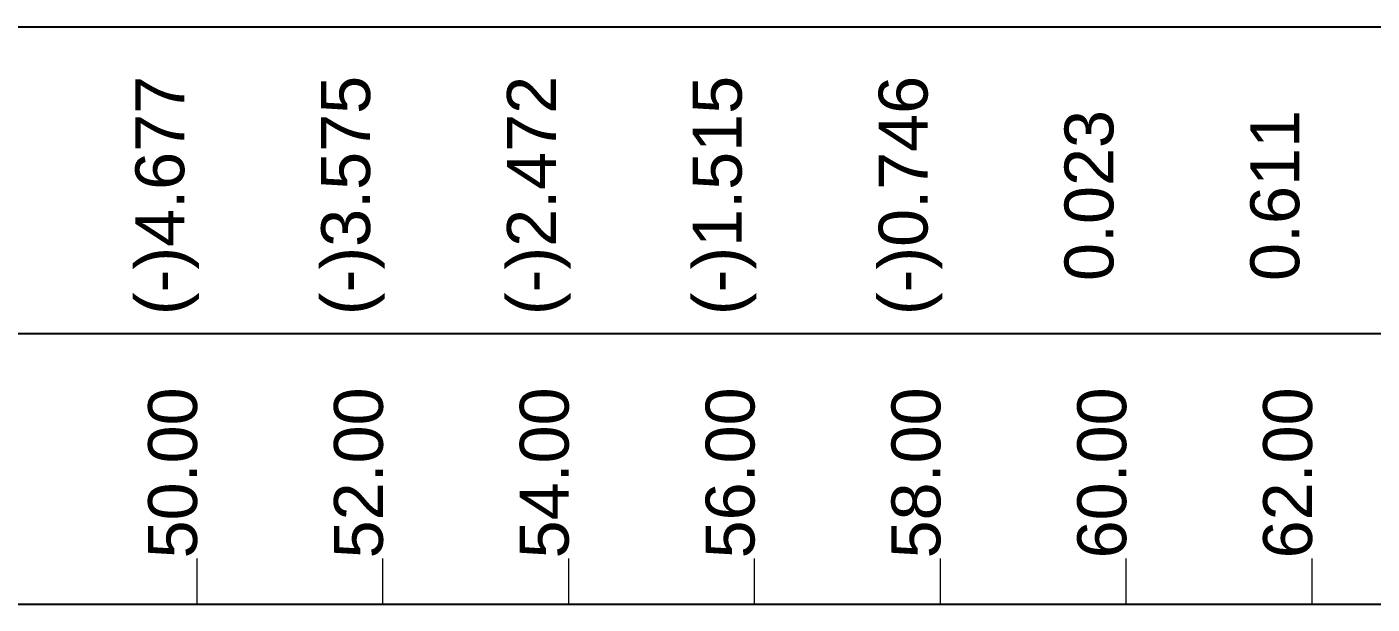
# Model space of a CAD drawing. Header units: millimetres. Extents: x 645430 to 1329725, y -477752 to 44877.
# Drawn here: x 912952 to 927430, y -208832 to -202619 of the extents above; entities that cross this region are included whole.
import ezdxf
from ezdxf.enums import TextEntityAlignment as Align

# ---------------------------------------------------------------- set-up
doc = ezdxf.new("R2010")
doc.units = ezdxf.units.MM
doc.header["$LTSCALE"] = 250
doc.layers.add('Offset', color=252, linetype='Continuous', lineweight=20)
doc.styles.add('ROMANS', font='arial.ttf', dxfattribs={"height": 200})

msp = doc.modelspace()

# ---------------------------------------------------------------- linework, layer by layer
at = {"ltscale": 10}
for p, q in [((857725.5, -202618.8), (949281.1, -202618.8)), ((857725.5, -205920.6), (949281.1, -205920.6)), ((857725.5, -208832.3), (949281.1, -208832.3))]:
    msp.add_line(p, q, dxfattribs=at)
at = {"layer": 'Offset', "color": 0, "lineweight": 0}
for p, q in [((914783.6, -208832.3), (914783.6, -208340.3)), ((916783.6, -208832.3), (916783.6, -208340.3)), ((918783.6, -208832.3), (918783.6, -208340.3)), ((920783.6, -208832.3), (920783.6, -208340.3)), ((922783.6, -208832.3), (922783.6, -208340.3)), ((924783.6, -208832.3), (924783.6, -208340.3)), ((924783.6, -208832.3), (924783.6, -208340.3)), ((926783.6, -208832.3), (926783.6, -208340.3)), ((926783.6, -208832.3), (926783.6, -208340.3))]:
    msp.add_line(p, q, dxfattribs=at)

# ---------------------------------------------------------------- texts
at = {"style": 'ROMANS'}
for s, p in [('(-)4.677', (914382.6, -204433.8)), ('(-)3.575', (916382.6, -204433.8)), ('(-)2.472', (918382.6, -204433.8)), ('(-)1.515', (920382.6, -204433.8)), ('(-)0.746', (922382.6, -204433.8)), ('0.023', (924382.6, -204433.8)), ('0.611', (926382.6, -204433.8))]:
    msp.add_text(s, height=526.64, rotation=90, dxfattribs=at).set_placement(p, align=Align.MIDDLE_CENTER)
for s, p in [('50.00', (914783.6, -208340.3)), ('52.00', (916783.6, -208340.3)), ('54.00', (918783.6, -208340.3)), ('56.00', (920783.6, -208340.3)), ('58.00', (922783.6, -208340.3)), ('60.00', (924783.6, -208340.3)), ('62.00', (926783.6, -208340.3))]:
    msp.add_text(s, height=526.64, rotation=90, dxfattribs=at).set_placement(p)

doc.saveas('drawing.dxf')
